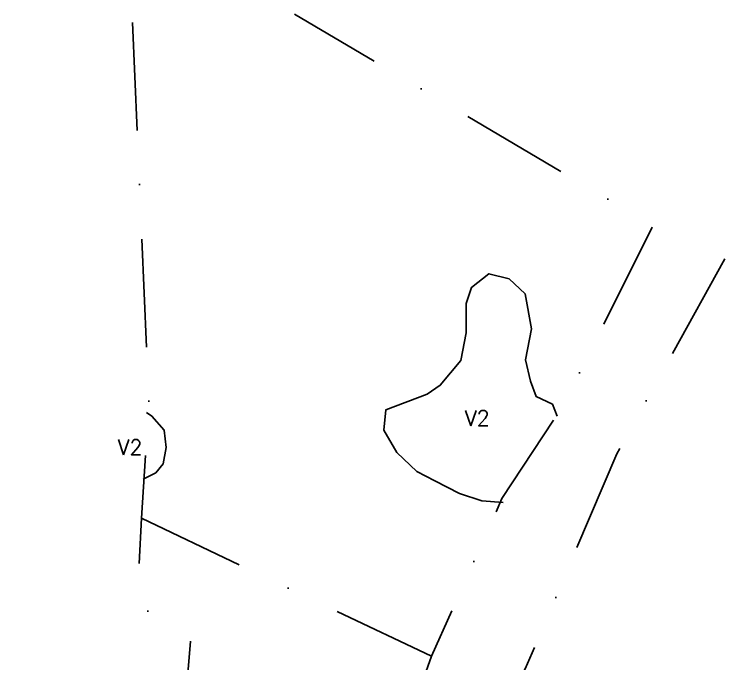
# Model space of a CAD drawing. Header units: metres. Extents: x -899 to -510, y -1454 to -1011.
# Drawn here: x -865.6 to -701.4, y -1161.4 to -1011.2 of the extents above; entities that cross this region are included whole.
import ezdxf

# ---------------------------------------------------------------- set-up
doc = ezdxf.new("R2010")
doc.units = ezdxf.units.M
doc.header["$LTSCALE"] = 25
doc.header["$MEASUREMENT"] = 0
doc.linetypes.add('STRICHPUNKTX2', pattern=[2, 1, -0.5, 0, -0.5])
for name, color, linetype in [('BEFUND', 1, 'CONTINUOUS'), ('BEFUNDSCHRAFF', 1, 'CONTINUOUS'), ('GRABUNGSGRENZE', 3, 'STRICHPUNKTX2')]:
    doc.layers.add(name, color=color, linetype=linetype)
doc.styles.get("Standard").update_dxf_attribs({"font": 'txt.shx'})

msp = doc.modelspace()

# ---------------------------------------------------------------- linework, layer by layer
at = {"layer": 'BEFUND'}
for points in [[(-752.62, -1124.03), (-757.51, -1123.69), (-762.71, -1121.97), (-768.37, -1119.03), (-772.55, -1116.86), (-777.14, -1112.49), (-780.15, -1107.36), (-779.71, -1102.62), (-779.71, -1102.62), (-770.2, -1099.03), (-767.15, -1096.94), (-762.38, -1091.23), (-761.12, -1084.81), (-761.19, -1078.04), (-759.93, -1074.32), (-755.91, -1071.15), (-751.23, -1072.36), (-747.55, -1075.82), (-746.06, -1083.91), (-747.47, -1091.04), (-746.33, -1095.97), (-745, -1099.53), (-741.23, -1101.35), (-741.23, -1101.35), (-740.15, -1104.1)], [(-835.81, -1118.7), (-832.87, -1117.21), (-831.14, -1115.12), (-830.44, -1111.35), (-830.96, -1107.33), (-833.76, -1104.08), (-835.04, -1103.27)]]:
    msp.add_lwpolyline(points, dxfattribs=at)
at = {"layer": 'GRABUNGSGRENZE', "flags": 128}
for points in [[(-865.47, -1328.39), (-850.12, -1337.01), (-834.86, -1312.38), (-815.65, -1281.43), (-809.38, -1262.94), (-807.13, -1249.45), (-792.54, -1220.95), (-784.14, -1200.93), (-769.18, -1159.61), (-752.88, -1123.17), (-738.48, -1101.14), (-718.02, -1060.06), (-800.81, -1011.15)], [(-838.27, -1013.08), (-836.98, -1042.09), (-834.49, -1100.72), (-836.15, -1127.71), (-837.17, -1147.72), (-824.78, -1154.96), (-827.88, -1193.96), (-836.43, -1215.26), (-849.82, -1213.72), (-862.41, -1210.7), (-865.57, -1247.81), (-865.47, -1328.39)], [(-701.41, -1067.71), (-701.41, -1067.71), (-726.34, -1112.82), (-747.49, -1162.55), (-755.14, -1174.64), (-763.88, -1200.77), (-771.86, -1225.28), (-795.39, -1280.11), (-798.16, -1291.11), (-800.09, -1294.17), (-800.73, -1302.57), (-804.08, -1307.67), (-810.26, -1318.07), (-815.13, -1325.52), (-824.51, -1338.47)]]:
    msp.add_lwpolyline(points, dxfattribs=at)
at = {"layer": 'GRABUNGSGRENZE'}
msp.add_lwpolyline([(-836.15, -1127.71), (-769.18, -1159.61)], dxfattribs=at)

# ---------------------------------------------------------------- texts
at = {"layer": 'BEFUNDSCHRAFF'}
for p in [(-761.43, -1106.3), (-841.65, -1113.02)]:
    msp.add_text('V2', height=3.5, dxfattribs=at).set_placement(p)

doc.saveas('drawing.dxf')
